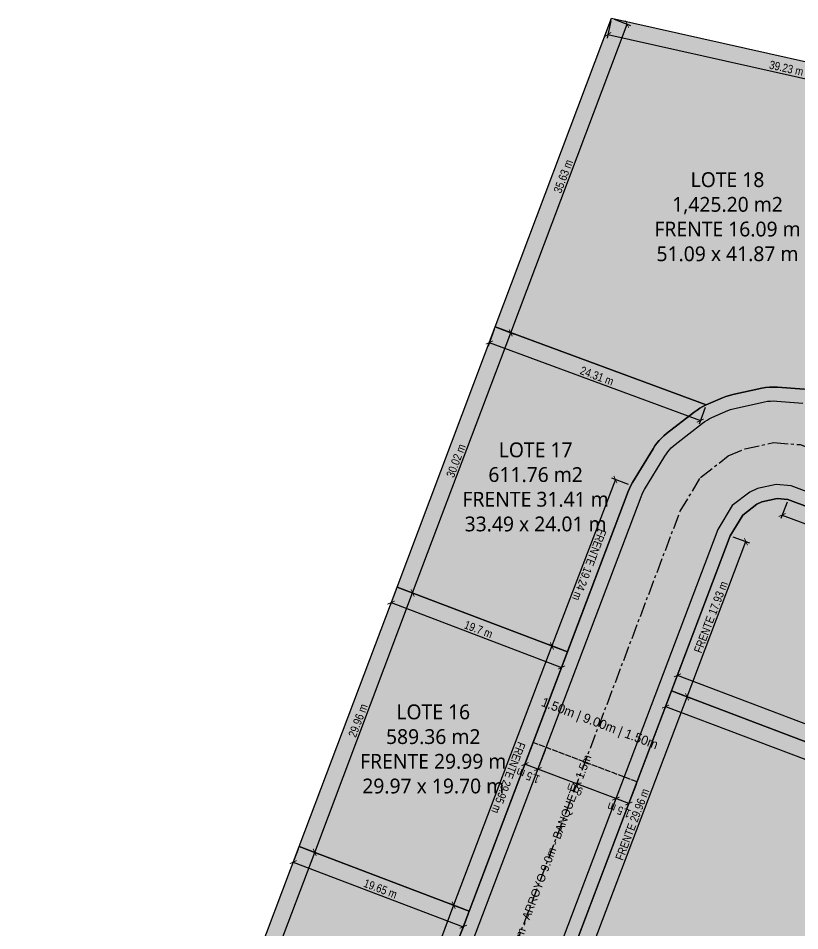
# Model space of a CAD drawing. Header units: metres. Extents: x 357816 to 358234, y 2285110 to 2285488.
# Drawn here: x 358053.5 to 358137.9, y 2285366.5 to 2285465.1 of the extents above; entities that cross this region are included whole.
import ezdxf
from ezdxf.enums import TextEntityAlignment as Align

# ---------------------------------------------------------------- set-up
doc = ezdxf.new("R2010")
doc.units = ezdxf.units.M
doc.header["$LTSCALE"] = 0.5
doc.linetypes.add('CENTER', pattern=[5.08, 3.175, -0.635, 0.635, -0.635])
doc.linetypes.add('DASHED', pattern=[1.524, 1.27, -0.254])
for name, color, linetype in [('COTAS', 6, 'Continuous'), ('LOTES', 2, 'Continuous'), ('TEXTOS', 7, 'Continuous'), ('VIAL_ASFALTO', 8, 'Continuous'), ('VIAL_BANQUETA', 9, 'CONTINUOUS')]:
    doc.layers.add(name, color=color, linetype=linetype)
doc.styles.add('OpenSans', font='OpenSans-Regular.ttf')
doc.styles.add('OpenSansCondensed-Light', font='OpenSansCondensed-Light.ttf')
doc.dimstyles.new('COTAS_M', dxfattribs={"dimtxt": 0.9, "dimasz": 0.6, "dimexe": 0.4, "dimexo": 0.3, "dimgap": 0.2, "dimtad": 1, "dimzin": 12, "dimdsep": 46, "dimtxsty": 'OpenSansCondensed-Light', "dimblk": 'ARCHTICK', "dimcen": 2.5, "dimclrd": 256, "dimclre": 256, "dimclrt": 256, "dimazin": 3, "dimtfac": 0.5, "dimtmove": 2, "dimatfit": 3})

# ---------------------------------------------------------------- blocks, each defined once
blk = doc.blocks.new('_ARCHTICK')
at = {"color": 0, "linetype": 'BYBLOCK', "const_width": 0.15}
blk.add_lwpolyline([(-0.5, -0.5), (0.5, 0.5)], dxfattribs=at)
blk = doc.blocks.new('*D69')
for p, q in [((358100.504, 2285369.29), (358089.874, 2285341.238)), ((358101.907, 2285368.759), (358100.13, 2285369.432)), ((358091.277, 2285340.707), (358089.5, 2285341.38))]:
    blk.add_line(p, q)
at = {"layer": 'Defpoints'}
for p in [(358100.504, 2285369.29), (358102.188, 2285368.652), (358091.557, 2285340.6)]:
    blk.add_point(p, dxfattribs=at)
at = {"layer": 'COTAS', "xscale": 0.6, "yscale": 0.6}
for p, rotation in [((358100.504, 2285369.29), 69.24574670019248), ((358089.874, 2285341.238), -110.75425329980752)]:
    blk.add_blockref('_ARCHTICK', p, dxfattribs=dict(at, rotation=rotation))
at = {"layer": 'COTAS', "insert": (358095.797, 2285355.034), "char_height": 0.9, "attachment_point": 5, "rotation": 249.24575, "style": 'OpenSansCondensed-Light'}
blk.add_mtext('FRENTE 30 m', dxfattribs=at)
blk = doc.blocks.new('*D70')
for p, q in [((358074.909, 2285346.912), (358085.499, 2285374.995)), ((358084.096, 2285375.525), (358085.874, 2285374.854)), ((358073.506, 2285347.441), (358075.284, 2285346.771))]:
    blk.add_line(p, q)
at = {"layer": 'Defpoints'}
for p in [(358083.815, 2285375.63), (358073.225, 2285347.547), (358074.909, 2285346.912)]:
    blk.add_point(p, dxfattribs=at)
at = {"layer": 'COTAS', "xscale": 0.6, "yscale": 0.6}
for p, rotation in [((358085.499, 2285374.995), 69.33876294406895), ((358074.909, 2285346.912), 249.33876294406895)]:
    blk.add_blockref('_ARCHTICK', p, dxfattribs=dict(at, rotation=rotation))
at = {"layer": 'COTAS', "insert": (358079.596, 2285361.183), "char_height": 0.9, "attachment_point": 5, "rotation": 69.33876, "style": 'OpenSansCondensed-Light'}
blk.add_mtext('30.01 m', dxfattribs=at)
blk = doc.blocks.new('*D71')
for p, q in [((358083.709, 2285375.35), (358083.034, 2285373.574)), ((358083.176, 2285373.948), (358101.548, 2285366.97)), ((358102.081, 2285368.372), (358101.406, 2285366.596))]:
    blk.add_line(p, q)
at = {"layer": 'Defpoints'}
for p in [(358083.815, 2285375.63), (358083.176, 2285373.948), (358102.188, 2285368.652)]:
    blk.add_point(p, dxfattribs=at)
at = {"layer": 'COTAS', "xscale": 0.6, "yscale": 0.6}
for p, rotation in [((358083.176, 2285373.948), 159.20220187166674), ((358101.548, 2285366.97), -20.797798128333245)]:
    blk.add_blockref('_ARCHTICK', p, dxfattribs=dict(at, rotation=rotation))
at = {"layer": 'COTAS', "insert": (358092.593, 2285371.066), "char_height": 0.9, "attachment_point": 5, "rotation": 339.2022, "style": 'OpenSansCondensed-Light'}
blk.add_mtext('19.65 m', dxfattribs=at)
blk = doc.blocks.new('*D72')
for p, q in [((358111.116, 2285397.293), (358100.504, 2285369.29)), ((358112.519, 2285396.762), (358110.742, 2285397.435)), ((358101.907, 2285368.759), (358100.13, 2285369.432))]:
    blk.add_line(p, q)
at = {"layer": 'Defpoints'}
for p in [(358111.116, 2285397.293), (358112.799, 2285396.656), (358102.188, 2285368.652)]:
    blk.add_point(p, dxfattribs=at)
at = {"layer": 'COTAS', "xscale": 0.6, "yscale": 0.6}
for p, rotation in [((358111.116, 2285397.293), 69.2457467004286), ((358100.504, 2285369.29), -110.7542532995714)]:
    blk.add_blockref('_ARCHTICK', p, dxfattribs=dict(at, rotation=rotation))
at = {"layer": 'COTAS', "insert": (358106.418, 2285383.061), "char_height": 0.9, "attachment_point": 5, "rotation": 249.24575, "style": 'OpenSansCondensed-Light'}
blk.add_mtext('FRENTE 29.95 m', dxfattribs=at)
blk = doc.blocks.new('*D73')
for p, q in [((358094.666, 2285403.554), (358096.443, 2285402.883)), ((358085.499, 2285374.995), (358096.069, 2285403.024)), ((358084.096, 2285375.525), (358085.874, 2285374.854))]:
    blk.add_line(p, q)
at = {"layer": 'Defpoints'}
for p in [(358094.385, 2285403.66), (358083.815, 2285375.63), (358085.499, 2285374.995)]:
    blk.add_point(p, dxfattribs=at)
at = {"layer": 'COTAS', "xscale": 0.6, "yscale": 0.6}
for p, rotation in [((358096.069, 2285403.024), 69.33876294411355), ((358085.499, 2285374.995), 249.33876294411357)]:
    blk.add_blockref('_ARCHTICK', p, dxfattribs=dict(at, rotation=rotation))
at = {"layer": 'COTAS', "insert": (358090.176, 2285389.239), "char_height": 0.9, "attachment_point": 5, "rotation": 69.33876, "style": 'OpenSansCondensed-Light'}
blk.add_mtext('29.96 m', dxfattribs=at)
blk = doc.blocks.new('*D74')
for p, q in [((358094.278, 2285403.379), (358093.603, 2285401.603)), ((358093.745, 2285401.977), (358112.16, 2285394.973)), ((358112.693, 2285396.375), (358112.017, 2285394.599))]:
    blk.add_line(p, q)
at = {"layer": 'Defpoints'}
for p in [(358094.385, 2285403.66), (358093.745, 2285401.977), (358112.799, 2285396.656)]:
    blk.add_point(p, dxfattribs=at)
at = {"layer": 'COTAS', "xscale": 0.6, "yscale": 0.6}
for p, rotation in [((358093.745, 2285401.977), 159.17575527661126), ((358112.16, 2285394.973), -20.82424472338874)]:
    blk.add_blockref('_ARCHTICK', p, dxfattribs=dict(at, rotation=rotation))
at = {"layer": 'COTAS', "insert": (358103.183, 2285399.083), "char_height": 0.9, "attachment_point": 5, "rotation": 339.17576, "style": 'OpenSansCondensed-Light'}
blk.add_mtext('19.7 m', dxfattribs=at)
blk = doc.blocks.new('*D75')
for p, q in [((358117.977, 2285415.272), (358111.118, 2285397.297)), ((358119.378, 2285414.737), (358117.603, 2285415.415)), ((358112.519, 2285396.763), (358110.744, 2285397.44))]:
    blk.add_line(p, q)
at = {"layer": 'Defpoints'}
for p in [(358117.977, 2285415.272), (358119.658, 2285414.63), (358112.799, 2285396.656)]:
    blk.add_point(p, dxfattribs=at)
at = {"layer": 'COTAS', "xscale": 0.6, "yscale": 0.6}
for p, rotation in [((358117.977, 2285415.272), 69.11407721598823), ((358111.118, 2285397.297), -110.88592278401177)]:
    blk.add_blockref('_ARCHTICK', p, dxfattribs=dict(at, rotation=rotation))
at = {"layer": 'COTAS', "insert": (358115.154, 2285406.053), "char_height": 0.9, "attachment_point": 5, "rotation": 249.11408, "style": 'OpenSansCondensed-Light'}
blk.add_mtext('FRENTE 19.24 m', dxfattribs=at)
blk = doc.blocks.new('*D76')
for p, q in [((358096.069, 2285403.024), (358106.663, 2285431.117)), ((358105.259, 2285431.646), (358107.037, 2285430.976)), ((358094.666, 2285403.554), (358096.443, 2285402.883))]:
    blk.add_line(p, q)
at = {"layer": 'Defpoints'}
for p in [(358104.978, 2285431.752), (358094.385, 2285403.66), (358096.069, 2285403.024)]:
    blk.add_point(p, dxfattribs=at)
at = {"layer": 'COTAS', "xscale": 0.6, "yscale": 0.6}
for p, rotation in [((358106.663, 2285431.117), 69.33876294436588), ((358096.069, 2285403.024), 249.3387629443659)]:
    blk.add_blockref('_ARCHTICK', p, dxfattribs=dict(at, rotation=rotation))
at = {"layer": 'COTAS', "insert": (358100.758, 2285417.3), "char_height": 0.9, "attachment_point": 5, "rotation": 69.33876, "style": 'OpenSansCondensed-Light'}
blk.add_mtext('30.02 m', dxfattribs=at)
blk = doc.blocks.new('*D77')
for p, q in [((358104.874, 2285431.471), (358104.215, 2285429.689)), ((358104.354, 2285430.064), (358127.152, 2285421.634)), ((358127.672, 2285423.041), (358127.013, 2285421.258))]:
    blk.add_line(p, q)
at = {"layer": 'Defpoints'}
for p in [(358104.978, 2285431.752), (358104.354, 2285430.064), (358127.777, 2285423.322)]:
    blk.add_point(p, dxfattribs=at)
at = {"layer": 'COTAS', "xscale": 0.6, "yscale": 0.6}
for p, rotation in [((358104.354, 2285430.064), 159.7068510396617), ((358127.152, 2285421.634), -20.293148960338304)]:
    blk.add_blockref('_ARCHTICK', p, dxfattribs=dict(at, rotation=rotation))
at = {"layer": 'COTAS', "insert": (358115.979, 2285426.458), "char_height": 0.9, "attachment_point": 5, "rotation": 339.70685, "style": 'OpenSansCondensed-Light'}
blk.add_mtext('24.31 m', dxfattribs=at)
blk = doc.blocks.new('*D78')
for p, q in [((358117.831, 2285464.984), (358119.609, 2285464.314)), ((358106.663, 2285431.117), (358119.234, 2285464.455)), ((358105.259, 2285431.646), (358107.037, 2285430.976))]:
    blk.add_line(p, q)
at = {"layer": 'Defpoints'}
for p in [(358117.55, 2285465.09), (358104.978, 2285431.752), (358106.663, 2285431.117)]:
    blk.add_point(p, dxfattribs=at)
at = {"layer": 'COTAS', "xscale": 0.6, "yscale": 0.6}
for p, rotation in [((358119.234, 2285464.455), 69.33876294420821), ((358106.663, 2285431.117), 249.3387629442082)]:
    blk.add_blockref('_ARCHTICK', p, dxfattribs=dict(at, rotation=rotation))
at = {"layer": 'COTAS', "insert": (358112.34, 2285448.015), "char_height": 0.9, "attachment_point": 5, "rotation": 69.33876, "style": 'OpenSansCondensed-Light'}
blk.add_mtext('35.63 m', dxfattribs=at)
blk = doc.blocks.new('*D79')
for p, q in [((358117.485, 2285464.797), (358117.07, 2285462.943)), ((358117.158, 2285463.333), (358155.448, 2285454.778)), ((358155.775, 2285456.242), (358155.361, 2285454.388))]:
    blk.add_line(p, q)
at = {"layer": 'Defpoints'}
for p in [(358117.55, 2285465.09), (358117.158, 2285463.333), (358155.84, 2285456.535)]:
    blk.add_point(p, dxfattribs=at)
at = {"layer": 'COTAS', "xscale": 0.6, "yscale": 0.6}
for p, rotation in [((358117.158, 2285463.333), 167.40557334614084), ((358155.448, 2285454.778), -12.594426653859152)]:
    blk.add_blockref('_ARCHTICK', p, dxfattribs=dict(at, rotation=rotation))
at = {"layer": 'COTAS', "insert": (358136.444, 2285459.69), "char_height": 0.9, "attachment_point": 5, "rotation": 347.40557, "style": 'OpenSansCondensed-Light'}
blk.add_mtext('39.23 m', dxfattribs=at)
blk = doc.blocks.new('*D95')
for p, q in [((358125.715, 2285391.794), (358132.07, 2285408.563)), ((358130.667, 2285409.095), (358132.444, 2285408.422)), ((358124.312, 2285392.325), (358126.089, 2285391.652))]:
    blk.add_line(p, q)
at = {"layer": 'Defpoints'}
for p in [(358130.386, 2285409.201), (358124.031, 2285392.431), (358125.715, 2285391.794)]:
    blk.add_point(p, dxfattribs=at)
at = {"layer": 'COTAS', "xscale": 0.6, "yscale": 0.6}
for p, rotation in [((358132.07, 2285408.563), 69.24574670048055), ((358125.715, 2285391.794), 249.24574670048054)]:
    blk.add_blockref('_ARCHTICK', p, dxfattribs=dict(at, rotation=rotation))
at = {"layer": 'COTAS', "insert": (358128.284, 2285400.409), "char_height": 0.9, "attachment_point": 5, "rotation": 69.24575, "style": 'OpenSansCondensed-Light'}
blk.add_mtext('FRENTE 17.93 m', dxfattribs=at)
blk = doc.blocks.new('*D96')
for p, q in [((358136.51, 2285412.841), (358135.844, 2285411.062)), ((358135.984, 2285411.436), (358166.459, 2285400.04)), ((358166.984, 2285401.445), (358166.318, 2285399.665))]:
    blk.add_line(p, q)
at = {"layer": 'Defpoints'}
for p in [(358136.615, 2285413.122), (358135.984, 2285411.436), (358167.089, 2285401.726)]:
    blk.add_point(p, dxfattribs=at)
at = {"layer": 'COTAS', "xscale": 0.6, "yscale": 0.6}
for p, rotation in [((358135.984, 2285411.436), 159.49542894297855), ((358166.459, 2285400.04), -20.504571057021444)]:
    blk.add_blockref('_ARCHTICK', p, dxfattribs=dict(at, rotation=rotation))
at = {"layer": 'COTAS', "insert": (358151.449, 2285406.347), "char_height": 0.9, "attachment_point": 5, "rotation": 339.49543, "style": 'OpenSansCondensed-Light'}
blk.add_mtext('FRENTE 32.54 m', dxfattribs=at)
blk = doc.blocks.new('*D98')
for p, q in [((358124.138, 2285392.712), (358124.812, 2285394.488)), ((358159.259, 2285380.983), (358124.67, 2285394.114)), ((358158.726, 2285379.58), (358159.401, 2285381.357))]:
    blk.add_line(p, q)
at = {"layer": 'Defpoints'}
for p in [(358124.031, 2285392.431), (358159.259, 2285380.983), (358158.62, 2285379.3)]:
    blk.add_point(p, dxfattribs=at)
at = {"layer": 'COTAS', "xscale": 0.6, "yscale": 0.6}
for p, rotation in [((358124.67, 2285394.114), 159.21095896352068), ((358159.259, 2285380.983), 339.2109589635207)]:
    blk.add_blockref('_ARCHTICK', p, dxfattribs=dict(at, rotation=rotation))
at = {"layer": 'COTAS', "insert": (358141.734, 2285386.941), "char_height": 0.9, "attachment_point": 5, "rotation": 159.21096, "style": 'OpenSansCondensed-Light'}
blk.add_mtext('37 m', dxfattribs=at)
blk = doc.blocks.new('*D101')
for p, q in [((358115.098, 2285363.778), (358125.715, 2285391.794)), ((358124.312, 2285392.325), (358126.089, 2285391.652)), ((358113.696, 2285364.31), (358115.472, 2285363.636))]:
    blk.add_line(p, q)
at = {"layer": 'Defpoints'}
for p in [(358124.031, 2285392.431), (358113.415, 2285364.416), (358115.098, 2285363.778)]:
    blk.add_point(p, dxfattribs=at)
at = {"layer": 'COTAS', "xscale": 0.6, "yscale": 0.6}
for p, rotation in [((358125.715, 2285391.794), 69.24574670042377), ((358115.098, 2285363.778), 249.24574670042375)]:
    blk.add_blockref('_ARCHTICK', p, dxfattribs=dict(at, rotation=rotation))
at = {"layer": 'COTAS', "insert": (358119.799, 2285378.016), "char_height": 0.9, "attachment_point": 5, "rotation": 69.24575, "style": 'OpenSansCondensed-Light'}
blk.add_mtext('FRENTE 29.96 m', dxfattribs=at)
blk = doc.blocks.new('*D102')
for p, q in [((358123.925, 2285392.151), (358123.253, 2285390.374)), ((358123.395, 2285390.748), (358183.014, 2285368.202)), ((358183.545, 2285369.605), (358182.873, 2285367.828))]:
    blk.add_line(p, q)
at = {"layer": 'Defpoints'}
for p in [(358124.031, 2285392.431), (358123.395, 2285390.748), (358183.651, 2285369.886)]:
    blk.add_point(p, dxfattribs=at)
at = {"layer": 'COTAS', "xscale": 0.6, "yscale": 0.6}
for p, rotation in [((358123.395, 2285390.748), 159.28555900410498), ((358183.014, 2285368.202), -20.714440995895032)]:
    blk.add_blockref('_ARCHTICK', p, dxfattribs=dict(at, rotation=rotation))
at = {"layer": 'COTAS', "insert": (358153.435, 2285380.083), "char_height": 0.9, "attachment_point": 5, "rotation": 339.28556, "style": 'OpenSansCondensed-Light'}
blk.add_mtext('63.74 m', dxfattribs=at)
blk = doc.blocks.new('*D115')
for p, q in [((358118.802, 2285382.864), (358117.881, 2285380.433)), ((358120.205, 2285382.333), (358119.283, 2285379.902)), ((358119.425, 2285380.276), (358118.022, 2285380.807))]:
    blk.add_line(p, q)
at = {"layer": 'Defpoints'}
for p in [(358118.908, 2285383.145), (358120.311, 2285382.613), (358119.425, 2285380.276)]:
    blk.add_point(p, dxfattribs=at)
at = {"layer": 'COTAS', "xscale": 0.6, "yscale": 0.6}
for p, rotation in [((358118.022, 2285380.807), 159.24574669923769), ((358119.425, 2285380.276), 339.24574669923766)]:
    blk.add_blockref('_ARCHTICK', p, dxfattribs=dict(at, rotation=rotation))
at = {"layer": 'COTAS', "insert": (358118.352, 2285379.56), "char_height": 0.9, "attachment_point": 5, "rotation": 159.24575, "style": 'OpenSansCondensed-Light'}
blk.add_mtext('1.5 m', dxfattribs=at)
blk = doc.blocks.new('*D116')
for p, q in [((358110.386, 2285386.054), (358109.465, 2285383.622)), ((358118.022, 2285380.807), (358109.606, 2285383.996)), ((358118.802, 2285382.864), (358117.881, 2285380.433))]:
    blk.add_line(p, q)
at = {"layer": 'Defpoints'}
for p in [(358110.492, 2285386.334), (358118.908, 2285383.145), (358118.022, 2285380.807)]:
    blk.add_point(p, dxfattribs=at)
at = {"layer": 'COTAS', "xscale": 0.6, "yscale": 0.6}
for p, rotation in [((358109.606, 2285383.996), 159.24574669844984), ((358118.022, 2285380.807), 339.2457466984498)]:
    blk.add_blockref('_ARCHTICK', p, dxfattribs=dict(at, rotation=rotation))
at = {"layer": 'COTAS', "insert": (358113.584, 2285381.794), "char_height": 0.9, "attachment_point": 5, "rotation": 159.24575, "style": 'OpenSansCondensed-Light'}
blk.add_mtext('9 m', dxfattribs=at)
blk = doc.blocks.new('*D117')
for p, q in [((358108.983, 2285386.585), (358108.062, 2285384.154)), ((358110.386, 2285386.054), (358109.465, 2285383.622)), ((358109.606, 2285383.996), (358108.204, 2285384.528))]:
    blk.add_line(p, q)
at = {"layer": 'Defpoints'}
for p in [(358109.09, 2285386.866), (358110.492, 2285386.334), (358109.606, 2285383.996)]:
    blk.add_point(p, dxfattribs=at)
at = {"layer": 'COTAS', "xscale": 0.6, "yscale": 0.6}
for p, rotation in [((358108.204, 2285384.528), 159.24574669923769), ((358109.606, 2285383.996), 339.24574669923766)]:
    blk.add_blockref('_ARCHTICK', p, dxfattribs=dict(at, rotation=rotation))
at = {"layer": 'COTAS', "insert": (358108.533, 2285383.28), "char_height": 0.9, "attachment_point": 5, "rotation": 159.24575, "style": 'OpenSansCondensed-Light'}
blk.add_mtext('1.5 m', dxfattribs=at)

msp = doc.modelspace()

# ---------------------------------------------------------------- hatches: boundary and pattern name
at = {"layer": 'LOTES', "transparency": 33554521}
for points in [[(358143.244, 2285423.455), (358140.022, 2285424.66), (358139.621, 2285424.794), (358139.212, 2285424.899), (358138.797, 2285424.976), (358138.377, 2285425.023), (358135.497, 2285425.243), (358135.064, 2285425.26), (358134.63, 2285425.246), (358134.199, 2285425.201), (358133.772, 2285425.125), (358130.672, 2285424.455), (358130.289, 2285424.359), (358129.914, 2285424.237), (358129.547, 2285424.092), (358127.777, 2285423.322), (358104.978, 2285431.752), (358117.55, 2285465.09), (358155.84, 2285456.535)], [(358127.777, 2285423.322), (358127.435, 2285423.161), (358127.105, 2285422.978), (358126.787, 2285422.775), (358126.482, 2285422.553), (358123.492, 2285420.223), (358123.212, 2285419.99), (358122.946, 2285419.741), (358122.696, 2285419.476), (358122.462, 2285419.197), (358122.246, 2285418.903), (358122.047, 2285418.598), (358119.837, 2285414.948), (358119.658, 2285414.63), (358119.499, 2285414.303), (358119.359, 2285413.966), (358112.799, 2285396.656), (358094.385, 2285403.66), (358104.978, 2285431.752)], [(358124.031, 2285392.431), (358130.386, 2285409.201), (358131.74, 2285411.437), (358133.259, 2285412.621), (358133.788, 2285412.851), (358135.454, 2285413.211), (358136.615, 2285413.122), (358167.089, 2285401.726), (358163.93, 2285393.47), (358158.62, 2285379.3), (358158.62, 2285379.3)], [(358112.799, 2285396.656), (358102.188, 2285368.652), (358083.815, 2285375.63), (358094.385, 2285403.66)], [(358183.651, 2285369.886), (358160.186, 2285346.634), (358113.415, 2285364.416), (358124.031, 2285392.431), (358158.62, 2285379.3), (358158.62, 2285379.3)], [(358102.188, 2285368.652), (358091.557, 2285340.6), (358073.225, 2285347.547), (358083.815, 2285375.63)]]:
    msp.add_hatch(color=2, dxfattribs=at).paths.add_polyline_path(points)
at = {"layer": 'VIAL_ASFALTO', "transparency": 33554546}
msp.add_hatch(color=8, dxfattribs=at).paths.add_polyline_path([(358071.946, 2285284.617), (358120.754, 2285413.413), (358120.867, 2285413.687), (358120.987, 2285413.932), (358121.132, 2285414.19), (358123.319, 2285417.801), (358123.48, 2285418.05), (358123.642, 2285418.27), (358123.817, 2285418.479), (358124.005, 2285418.678), (358124.204, 2285418.865), (358124.432, 2285419.054), (358127.385, 2285421.355), (358127.633, 2285421.536), (358127.872, 2285421.688), (358128.119, 2285421.825), (358128.397, 2285421.956), (358130.122, 2285422.707), (358130.42, 2285422.825), (358130.702, 2285422.916), (358131.013, 2285422.994), (358134.063, 2285423.653), (358134.41, 2285423.715), (358134.733, 2285423.749), (358135.058, 2285423.759), (358135.41, 2285423.745), (358138.236, 2285423.529), (358138.577, 2285423.491), (358138.889, 2285423.434), (358139.196, 2285423.354), (358139.521, 2285423.246), (358172.247, 2285411.007), (358175.427, 2285419.318), (358191.331, 2285413.3), (358181.773, 2285388.313), (358165.869, 2285394.339), (358169.03, 2285402.601), (358136.941, 2285414.602), (358135.35, 2285414.723), (358133.326, 2285414.286), (358132.487, 2285413.921), (358130.6, 2285412.45), (358129.032, 2285409.861), (358082.11, 2285286.038), (358082.011, 2285285.772), (358081.784, 2285285.084), (358081.588, 2285284.374), (358081.426, 2285283.656), (358081.301, 2285282.93), (358081.21, 2285282.2), (358081.156, 2285281.465), (358081.138, 2285280.729), (358081.156, 2285279.993), (358081.21, 2285279.259), (358081.301, 2285278.528), (358081.426, 2285277.803), (358081.588, 2285277.084), (358081.784, 2285276.375), (358082.015, 2285275.676), (358082.28, 2285274.989), (358082.578, 2285274.316), (358082.909, 2285273.658), (358083.272, 2285273.017), (358083.666, 2285272.395), (358083.972, 2285271.961), (358082.182, 2285271.624), (358082.46, 2285270.15), (358079.47, 2285270.59), (358060.178, 2285274.857), (358060.724, 2285274.98), (358061.505, 2285275.196), (358062.274, 2285275.45), (358063.029, 2285275.742), (358063.77, 2285276.07), (358064.493, 2285276.434), (358065.198, 2285276.833), (358065.882, 2285277.266), (358066.544, 2285277.733), (358067.183, 2285278.231), (358067.796, 2285278.76), (358068.383, 2285279.318), (358068.941, 2285279.905), (358069.47, 2285280.518), (358069.968, 2285281.157), (358070.435, 2285281.819), (358070.868, 2285282.503), (358071.267, 2285283.208), (358071.631, 2285283.931), (358071.931, 2285284.609)])
at = {"layer": 'VIAL_BANQUETA', "transparency": 33554585}
msp.add_hatch(color=9, dxfattribs=at).paths.add_polyline_path([(358119.359, 2285413.966), (358119.499, 2285414.303), (358119.658, 2285414.63), (358119.837, 2285414.948), (358122.047, 2285418.598), (358122.246, 2285418.903), (358122.462, 2285419.197), (358122.696, 2285419.476), (358122.946, 2285419.741), (358123.212, 2285419.99), (358123.492, 2285420.223), (358126.482, 2285422.553), (358126.787, 2285422.775), (358127.105, 2285422.978), (358127.435, 2285423.161), (358127.777, 2285423.322), (358129.547, 2285424.092), (358129.914, 2285424.237), (358130.289, 2285424.359), (358130.672, 2285424.455), (358133.772, 2285425.125), (358134.199, 2285425.201), (358134.63, 2285425.246), (358135.064, 2285425.26), (358135.497, 2285425.243), (358138.377, 2285425.023), (358138.797, 2285424.976), (358139.212, 2285424.899), (358139.621, 2285424.794), (358140.022, 2285424.66), (358171.378, 2285412.933), (358174.56, 2285421.25), (358193.27, 2285414.17), (358182.64, 2285386.38), (358163.93, 2285393.47), (358167.089, 2285401.726), (358136.615, 2285413.122), (358135.454, 2285413.211), (358133.788, 2285412.851), (358133.259, 2285412.621), (358131.74, 2285411.437), (358130.386, 2285409.201), (358083.515, 2285285.513), (358083.517, 2285285.509), (358083.428, 2285285.277), (358083.22, 2285284.648), (358083.043, 2285284.009), (358082.898, 2285283.363), (358082.785, 2285282.71), (358082.704, 2285282.052), (358082.655, 2285281.392), (358082.639, 2285280.729), (358082.655, 2285280.067), (358082.704, 2285279.406), (358082.785, 2285278.748), (358082.898, 2285278.096), (358083.043, 2285277.449), (358083.22, 2285276.81), (358083.428, 2285276.181), (358083.666, 2285275.563), (358083.935, 2285274.957), (358084.233, 2285274.365), (358084.559, 2285273.789), (358084.914, 2285273.229), (358085.295, 2285272.687), (358085.703, 2285272.165), (358086.136, 2285271.663), (358086.593, 2285271.183), (358086.747, 2285271.037), (358086.684, 2285271), (358086.55, 2285270.92), (358082.46, 2285270.15), (358082.182, 2285271.624), (358083.972, 2285271.961), (358083.666, 2285272.395), (358083.272, 2285273.017), (358082.909, 2285273.658), (358082.578, 2285274.316), (358082.28, 2285274.989), (358082.015, 2285275.676), (358081.784, 2285276.375), (358081.588, 2285277.084), (358081.426, 2285277.803), (358081.301, 2285278.528), (358081.21, 2285279.259), (358081.156, 2285279.993), (358081.138, 2285280.729), (358081.156, 2285281.465), (358081.21, 2285282.2), (358081.301, 2285282.93), (358081.426, 2285283.656), (358081.588, 2285284.374), (358081.784, 2285285.084), (358082.011, 2285285.772), (358082.11, 2285286.038), (358129.032, 2285409.861), (358130.6, 2285412.45), (358132.487, 2285413.921), (358133.326, 2285414.286), (358135.35, 2285414.723), (358136.941, 2285414.602), (358169.03, 2285402.601), (358165.869, 2285394.339), (358181.773, 2285388.313), (358191.331, 2285413.3), (358175.427, 2285419.318), (358172.247, 2285411.007), (358139.521, 2285423.246), (358139.196, 2285423.354), (358138.889, 2285423.434), (358138.577, 2285423.491), (358138.236, 2285423.529), (358135.41, 2285423.745), (358135.058, 2285423.759), (358134.733, 2285423.749), (358134.41, 2285423.715), (358134.063, 2285423.653), (358131.013, 2285422.994), (358130.702, 2285422.916), (358130.42, 2285422.825), (358130.122, 2285422.707), (358128.397, 2285421.956), (358128.119, 2285421.825), (358127.872, 2285421.688), (358127.633, 2285421.536), (358127.385, 2285421.355), (358124.432, 2285419.054), (358124.204, 2285418.865), (358124.005, 2285418.678), (358123.817, 2285418.479), (358123.642, 2285418.27), (358123.48, 2285418.05), (358123.319, 2285417.801), (358121.132, 2285414.19), (358120.987, 2285413.932), (358120.867, 2285413.687), (358120.754, 2285413.413), (358071.946, 2285284.617), (358071.931, 2285284.609), (358071.631, 2285283.931), (358071.267, 2285283.208), (358070.868, 2285282.503), (358070.435, 2285281.819), (358069.968, 2285281.157), (358069.47, 2285280.518), (358068.941, 2285279.905), (358068.383, 2285279.318), (358067.796, 2285278.76), (358067.183, 2285278.231), (358066.544, 2285277.733), (358065.882, 2285277.266), (358065.198, 2285276.833), (358064.493, 2285276.434), (358063.77, 2285276.07), (358063.029, 2285275.742), (358062.274, 2285275.45), (358061.505, 2285275.196), (358060.724, 2285274.98), (358060.178, 2285274.857), (358053.475, 2285276.34), (358053.481, 2285276.343), (358053.789, 2285276.274), (358054.514, 2285276.148), (358055.245, 2285276.058), (358055.979, 2285276.004), (358056.715, 2285275.986), (358057.451, 2285276.004), (358058.185, 2285276.058), (358058.916, 2285276.148), (358059.641, 2285276.274), (358060.36, 2285276.435), (358061.069, 2285276.632), (358061.768, 2285276.863), (358062.455, 2285277.128), (358063.128, 2285277.426), (358063.786, 2285277.757), (358064.427, 2285278.12), (358065.049, 2285278.514), (358065.65, 2285278.938), (358066.231, 2285279.391), (358066.788, 2285279.872), (358067.322, 2285280.379), (358067.829, 2285280.913), (358068.31, 2285281.47), (358068.763, 2285282.05), (358069.187, 2285282.652), (358069.581, 2285283.274), (358069.944, 2285283.915), (358070.275, 2285284.573), (358070.573, 2285285.246), (358070.736, 2285285.667), (358070.742, 2285285.671)])

# ---------------------------------------------------------------- linework, layer by layer
at = {"layer": 'LOTES'}
for points in [[(358143.244, 2285423.455), (358140.022, 2285424.66), (358139.621, 2285424.794), (358139.212, 2285424.899), (358138.797, 2285424.976), (358138.377, 2285425.023), (358135.497, 2285425.243), (358135.064, 2285425.26), (358134.63, 2285425.246), (358134.199, 2285425.201), (358133.772, 2285425.125), (358130.672, 2285424.455), (358130.289, 2285424.359), (358129.914, 2285424.237), (358129.547, 2285424.092), (358127.777, 2285423.322), (358104.978, 2285431.752), (358117.55, 2285465.09), (358155.84, 2285456.535)], [(358127.777, 2285423.322), (358127.435, 2285423.161), (358127.105, 2285422.978), (358126.787, 2285422.775), (358126.482, 2285422.553), (358123.492, 2285420.223), (358123.212, 2285419.99), (358122.946, 2285419.741), (358122.696, 2285419.476), (358122.462, 2285419.197), (358122.246, 2285418.903), (358122.047, 2285418.598), (358119.837, 2285414.948), (358119.658, 2285414.63), (358119.499, 2285414.303), (358119.359, 2285413.966), (358112.799, 2285396.656), (358094.385, 2285403.66), (358104.978, 2285431.752)], [(358124.031, 2285392.431), (358130.386, 2285409.201), (358131.74, 2285411.437), (358133.259, 2285412.621), (358133.788, 2285412.851), (358135.454, 2285413.211), (358136.615, 2285413.122), (358167.089, 2285401.726), (358163.93, 2285393.47), (358158.62, 2285379.3), (358158.62, 2285379.3)], [(358112.799, 2285396.656), (358102.188, 2285368.652), (358083.815, 2285375.63), (358094.385, 2285403.66)], [(358183.651, 2285369.886), (358160.186, 2285346.634), (358113.415, 2285364.416), (358124.031, 2285392.431), (358158.62, 2285379.3), (358158.62, 2285379.3)], [(358102.188, 2285368.652), (358091.557, 2285340.6), (358073.225, 2285347.547), (358083.815, 2285375.63)]]:
    msp.add_lwpolyline(points, close=True, dxfattribs=at)
at = {"layer": 'VIAL_ASFALTO', "linetype": 'DASHED'}
msp.add_line((358120.311, 2285382.613), (358109.09, 2285386.866), dxfattribs=at)
at = {"layer": 'VIAL_ASFALTO'}
for points in [[(358071.946, 2285284.617), (358120.754, 2285413.413), (358120.867, 2285413.687), (358120.987, 2285413.932), (358121.132, 2285414.19), (358123.319, 2285417.801), (358123.48, 2285418.05), (358123.642, 2285418.27), (358123.817, 2285418.479), (358124.005, 2285418.678), (358124.204, 2285418.865), (358124.432, 2285419.054), (358127.385, 2285421.355), (358127.633, 2285421.536), (358127.872, 2285421.688), (358128.119, 2285421.825), (358128.397, 2285421.956), (358130.122, 2285422.707), (358130.42, 2285422.825), (358130.702, 2285422.916), (358131.013, 2285422.994), (358134.063, 2285423.653), (358134.41, 2285423.715), (358134.733, 2285423.749), (358135.058, 2285423.759), (358135.41, 2285423.745), (358138.236, 2285423.529)], [(358169.03, 2285402.601), (358136.941, 2285414.602), (358135.35, 2285414.723), (358133.326, 2285414.286), (358132.487, 2285413.921), (358130.6, 2285412.45), (358129.032, 2285409.861), (358082.11, 2285286.038)]]:
    msp.add_lwpolyline(points, dxfattribs=at)
at = {"layer": 'VIAL_ASFALTO', "color": 1, "linetype": 'CENTER'}
msp.add_lwpolyline([(358072.064, 2285272.228), (358124.97, 2285411.84), (358127.18, 2285415.49), (358130.17, 2285417.82), (358131.94, 2285418.59), (358135.04, 2285419.26), (358137.92, 2285419.04), (358187.95, 2285400.33)], dxfattribs=at)
at = {"layer": 'VIAL_BANQUETA'}
for points in [[(358070.742, 2285285.671), (358119.359, 2285413.966), (358119.499, 2285414.303), (358119.658, 2285414.63), (358119.837, 2285414.948), (358122.047, 2285418.598), (358122.246, 2285418.903), (358122.462, 2285419.197), (358122.696, 2285419.476), (358122.946, 2285419.741), (358123.212, 2285419.99), (358123.492, 2285420.223), (358126.482, 2285422.553), (358126.787, 2285422.775), (358127.105, 2285422.978), (358127.435, 2285423.161), (358127.777, 2285423.322), (358129.547, 2285424.092), (358129.914, 2285424.237), (358130.289, 2285424.359), (358130.672, 2285424.455), (358133.772, 2285425.125), (358134.199, 2285425.201), (358134.63, 2285425.246), (358135.064, 2285425.26), (358135.497, 2285425.243), (358138.377, 2285425.023)], [(358167.089, 2285401.726), (358136.615, 2285413.122), (358135.454, 2285413.211), (358133.788, 2285412.851), (358133.259, 2285412.621), (358131.74, 2285411.437), (358130.386, 2285409.201), (358083.515, 2285285.513)]]:
    msp.add_lwpolyline(points, dxfattribs=at)

# ---------------------------------------------------------------- texts
at = {"layer": 'TEXTOS'}
for s, height, rotation, p in [('1.50m | 9.00m | 1.50m', 1, -20.75425, (358116.295, 2285388.948)), ('BANQUETA 1.5m - ARROYO 9.0m - BANQUETA 1.5m', 0.9, 69.24575, (358109.739, 2285371.648))]:
    msp.add_text(s, height=height, rotation=rotation, dxfattribs=at).set_placement(p, align=Align.MIDDLE_CENTER)
at = {"layer": 'TEXTOS', "char_height": 1.6, "attachment_point": 5, "style": 'OpenSans'}
for s, insert in [('LOTE 18\\P1,425.20 m2\\PFRENTE 16.09 m\\P51.09 x 41.87 m', (358130.08, 2285443.64)), ('LOTE 17\\P611.76 m2\\PFRENTE 31.41 m\\P33.49 x 24.01 m', (358109.355, 2285414.457)), ('LOTE 16\\P589.36 m2\\PFRENTE 29.99 m\\P29.97 x 19.70 m', (358098.298, 2285386.155))]:
    msp.add_mtext(s, dxfattribs=dict(at, insert=insert))

# ---------------------------------------------------------------- dimensions: what is measured, and where the dimension line sits
at = {"layer": 'COTAS'}
for base, p1, p2, angle, picture, middle in [((358106.663, 2285431.117), (358104.978, 2285431.752), (358117.55, 2285465.09), 69.33876, '*D78', (358112.34, 2285448.015)), ((358117.158, 2285463.333), (358117.55, 2285465.09), (358155.84, 2285456.535), 347.40557, '*D79', (358136.444, 2285459.69)), ((358096.069, 2285403.024), (358094.385, 2285403.66), (358104.978, 2285431.752), 69.33876, '*D76', (358100.758, 2285417.3)), ((358104.354, 2285430.064), (358104.978, 2285431.752), (358127.777, 2285423.322), 339.70685, '*D77', (358115.979, 2285426.458)), ((358085.499, 2285374.995), (358083.815, 2285375.63), (358094.385, 2285403.66), 69.33876, '*D73', (358090.176, 2285389.239)), ((358093.745, 2285401.977), (358094.385, 2285403.66), (358112.799, 2285396.656), 339.17576, '*D74', (358103.183, 2285399.083)), ((358159.259, 2285380.983), (358158.62, 2285379.3), (358124.031, 2285392.431), 159.21096, '*D98', (358141.734, 2285386.941)), ((358123.395, 2285390.748), (358124.031, 2285392.431), (358183.651, 2285369.886), 339.28556, '*D102', (358153.435, 2285380.083)), ((358109.606, 2285383.996), (358110.492, 2285386.334), (358109.09, 2285386.866), 159.24575, '*D117', (358108.533, 2285383.28)), ((358118.022, 2285380.807), (358118.908, 2285383.145), (358110.492, 2285386.334), 159.24575, '*D116', (358113.584, 2285381.794)), ((358119.425, 2285380.276), (358120.311, 2285382.613), (358118.908, 2285383.145), 159.24575, '*D115', (358118.352, 2285379.56)), ((358074.909, 2285346.912), (358073.225, 2285347.547), (358083.815, 2285375.63), 69.33876, '*D70', (358079.596, 2285361.183)), ((358083.176, 2285373.948), (358083.815, 2285375.63), (358102.188, 2285368.652), 339.2022, '*D71', (358092.593, 2285371.066))]:
    dim = msp.add_linear_dim(base=base, p1=p1, p2=p2, angle=angle, dimstyle='COTAS_M', dxfattribs=at)
    dim.commit()
    dim.dimension.update_dxf_attribs({"geometry": picture, "text_midpoint": middle})
for base, p1, p2, angle, picture, middle in [((358117.977, 2285415.272), (358119.658, 2285414.63), (358112.799, 2285396.656), 249.11408, '*D75', (358115.154, 2285406.053)), ((358135.984, 2285411.436), (358136.615, 2285413.122), (358167.089, 2285401.726), 339.49543, '*D96', (358151.449, 2285406.347)), ((358125.715, 2285391.794), (358124.031, 2285392.431), (358130.386, 2285409.201), 69.24575, '*D95', (358128.284, 2285400.409)), ((358111.116, 2285397.293), (358112.799, 2285396.656), (358102.188, 2285368.652), 249.24575, '*D72', (358106.418, 2285383.061)), ((358115.098, 2285363.778), (358113.415, 2285364.416), (358124.031, 2285392.431), 69.24575, '*D101', (358119.799, 2285378.016)), ((358100.504, 2285369.29), (358102.188, 2285368.652), (358091.557, 2285340.6), 249.24575, '*D69', (358095.797, 2285355.034))]:
    dim = msp.add_linear_dim(base=base, p1=p1, p2=p2, angle=angle, text='FRENTE <>', dimstyle='COTAS_M', dxfattribs=at)
    dim.commit()
    dim.dimension.update_dxf_attribs({"geometry": picture, "text_midpoint": middle})

doc.saveas('drawing.dxf')
